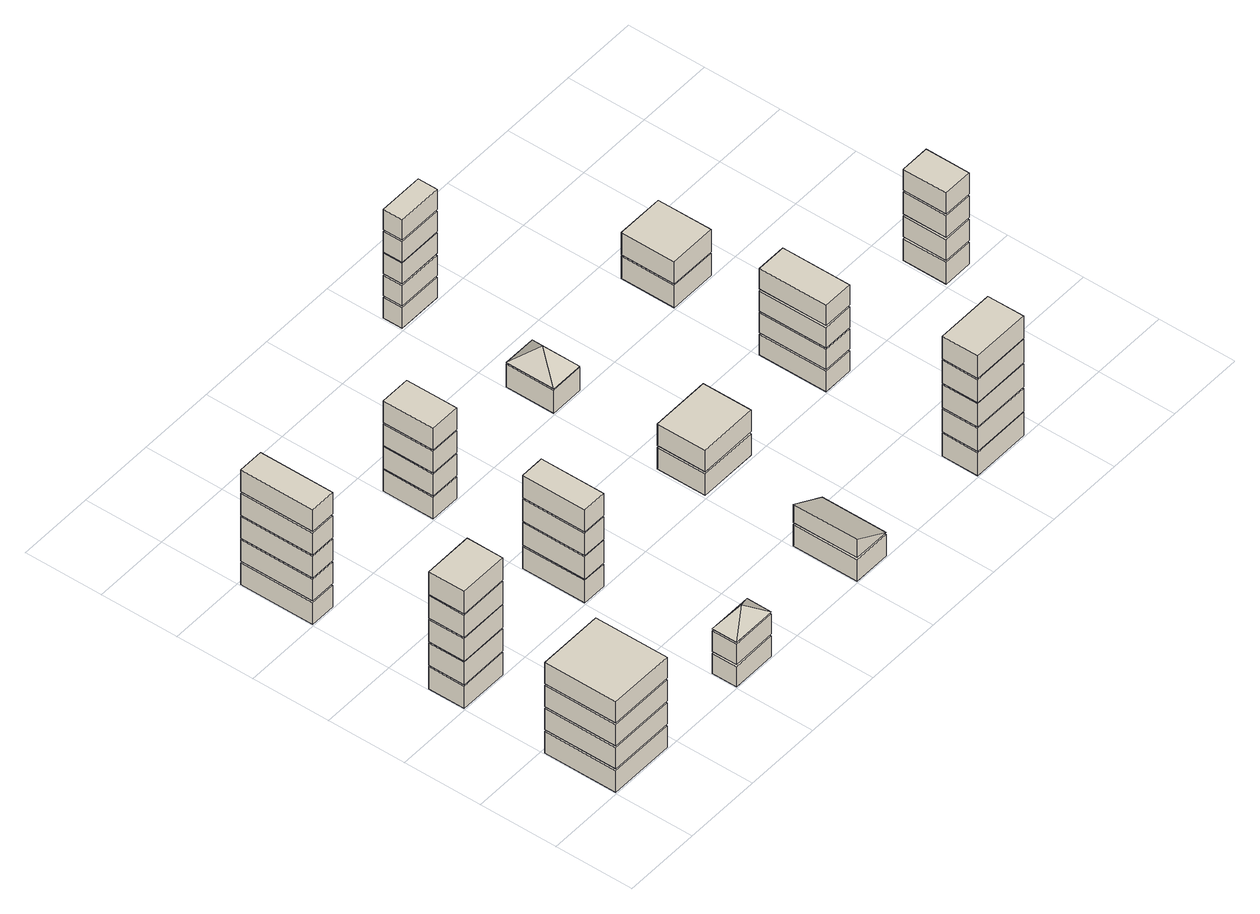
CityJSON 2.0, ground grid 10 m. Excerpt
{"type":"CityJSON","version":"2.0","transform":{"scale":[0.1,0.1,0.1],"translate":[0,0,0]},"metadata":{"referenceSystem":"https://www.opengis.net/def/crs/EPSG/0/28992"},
"CityObjects":{
"building1":{"type":"Building","attributes":{"roofType":"Flat","yearOfConstruction":1999,"function":"Residential","storeysAboveGround":4},"geometry":[{"type":"Solid","lod":"2","boundaries":[[[[0,1,2,3]],[[4,5,6,7]],[[2,4,7,3]],[[1,5,4,2]],[[0,6,5,1]],[[3,7,6,0]],[[8,9,10,11]],[[12,13,14,15]],[[10,12,15,11]],[[9,13,12,10]],[[8,14,13,9]],[[11,15,14,8]],[[16,17,18,19]],[[20,21,22,23]],[[18,20,23,19]],[[17,21,20,18]],[[16,22,21,17]],[[19,23,22,16]],[[24,25,26,27]],[[28,29,30,31]],[[26,28,31,27]],[[25,29,28,26]],[[24,30,29,25]],[[27,31,30,24]]]]}]},
"building2":{"type":"Building","attributes":{"roofType":"Flat","yearOfConstruction":1981,"function":"Residential","storeysAboveGround":5},"geometry":[{"type":"Solid","lod":"2","boundaries":[[[[32,33,34,35]],[[36,37,38,39]],[[34,36,39,35]],[[33,37,36,34]],[[32,38,37,33]],[[35,39,38,32]],[[40,41,42,43]],[[44,45,46,47]],[[42,44,47,43]],[[41,45,44,42]],[[40,46,45,41]],[[43,47,46,40]],[[48,49,50,51]],[[52,53,54,55]],[[50,52,55,51]],[[49,53,52,50]],[[48,54,53,49]],[[51,55,54,48]],[[56,57,58,59]],[[60,61,62,63]],[[58,60,63,59]],[[57,61,60,58]],[[56,62,61,57]],[[59,63,62,56]],[[64,65,66,67]],[[68,69,70,71]],[[66,68,71,67]],[[65,69,68,66]],[[64,70,69,65]],[[67,71,70,64]]]]}]},
"building3":{"type":"Building","attributes":{"roofType":"Flat","yearOfConstruction":1977,"function":"Residential","storeysAboveGround":5},"geometry":[{"type":"Solid","lod":"2","boundaries":[[[[72,73,74,75]],[[76,77,78,79]],[[74,76,79,75]],[[73,77,76,74]],[[72,78,77,73]],[[75,79,78,72]],[[80,81,82,83]],[[84,85,86,87]],[[82,84,87,83]],[[81,85,84,82]],[[80,86,85,81]],[[83,87,86,80]],[[88,89,90,91]],[[92,93,94,95]],[[90,92,95,91]],[[89,93,92,90]],[[88,94,93,89]],[[91,95,94,88]],[[96,97,98,99]],[[100,101,102,103]],[[98,100,103,99]],[[97,101,100,98]],[[96,102,101,97]],[[99,103,102,96]],[[104,105,106,107]],[[108,109,110,111]],[[106,108,111,107]],[[105,109,108,106]],[[104,110,109,105]],[[107,111,110,104]]]]}]},
"building4":{"type":"Building","attributes":{"roofType":"Pyramidal","yearOfConstruction":1947,"function":"Industrial","storeysAboveGround":2},"geometry":[{"type":"Solid","lod":"2","boundaries":[[[[112,113,114,115]],[[116,117,118,119]],[[114,116,119,115]],[[113,117,116,114]],[[112,118,117,113]],[[115,119,118,112]],[[120,121,122,123]],[[124,125,126,127]],[[122,124,127,123]],[[121,125,124,122]],[[120,126,125,121]],[[123,127,126,120]],[[128,129,130,131]],[[130,132,131]],[[129,132,130]],[[128,132,129]],[[131,132,128]]]]}]},
"building5":{"type":"Building","attributes":{"roofType":"Flat","yearOfConstruction":1960,"function":"Residential","storeysAboveGround":4},"geometry":[{"type":"Solid","lod":"2","boundaries":[[[[133,134,135,136]],[[137,138,139,140]],[[135,137,140,136]],[[134,138,137,135]],[[133,139,138,134]],[[136,140,139,133]],[[141,142,143,144]],[[145,146,147,148]],[[143,145,148,144]],[[142,146,145,143]],[[141,147,146,142]],[[144,148,147,141]],[[149,150,151,152]],[[153,154,155,156]],[[151,153,156,152]],[[150,154,153,151]],[[149,155,154,150]],[[152,156,155,149]],[[157,158,159,160]],[[161,162,163,164]],[[159,161,164,160]],[[158,162,161,159]],[[157,163,162,158]],[[160,164,163,157]]]]}]},
"building6":{"type":"Building","attributes":{"roofType":"Flat","yearOfConstruction":1947,"function":"Industrial","storeysAboveGround":4},"geometry":[{"type":"Solid","lod":"2","boundaries":[[[[165,166,167,168]],[[169,170,171,172]],[[167,169,172,168]],[[166,170,169,167]],[[165,171,170,166]],[[168,172,171,165]],[[173,174,175,176]],[[177,178,179,180]],[[175,177,180,176]],[[174,178,177,175]],[[173,179,178,174]],[[176,180,179,173]],[[181,182,183,184]],[[185,186,187,188]],[[183,185,188,184]],[[182,186,185,183]],[[181,187,186,182]],[[184,188,187,181]],[[189,190,191,192]],[[193,194,195,196]],[[191,193,196,192]],[[190,194,193,191]],[[189,195,194,190]],[[192,196,195,189]]]]}]},
"building7":{"type":"Building","attributes":{"roofType":"Shed","yearOfConstruction":1993,"function":"Industrial","storeysAboveGround":1},"geometry":[{"type":"Solid","lod":"2","boundaries":[[[[197,198,199,200]],[[201,202,203,204]],[[199,201,204,200]],[[198,202,201,199]],[[197,203,202,198]],[[200,204,203,197]],[[205,206,207,208]],[[207,206,209,210]],[[207,210,208]],[[205,209,206]],[[210,209,205,208]]]]}]},
"building8":{"type":"Building","attributes":{"roofType":"Flat","yearOfConstruction":1986,"function":"Residential","storeysAboveGround":2},"geometry":[{"type":"Solid","lod":"2","boundaries":[[[[211,212,213,214]],[[215,216,217,218]],[[213,215,218,214]],[[212,216,215,213]],[[211,217,216,212]],[[214,218,217,211]],[[219,220,221,222]],[[223,224,225,226]],[[221,223,226,222]],[[220,224,223,221]],[[219,225,224,220]],[[222,226,225,219]]]]}]},
"building9":{"type":"Building","attributes":{"roofType":"Pyramidal","yearOfConstruction":1965,"function":"Residential","storeysAboveGround":1},"geometry":[{"type":"Solid","lod":"2","boundaries":[[[[227,228,229,230]],[[231,232,233,234]],[[229,231,234,230]],[[228,232,231,229]],[[227,233,232,228]],[[230,234,233,227]],[[235,236,237,238]],[[237,239,238]],[[236,239,237]],[[235,239,236]],[[238,239,235]]]]}]},
"building10":{"type":"Building","attributes":{"roofType":"Flat","yearOfConstruction":2013,"function":"Industrial","storeysAboveGround":5},"geometry":[{"type":"Solid","lod":"2","boundaries":[[[[240,241,242,243]],[[244,245,246,247]],[[242,244,247,243]],[[241,245,244,242]],[[240,246,245,241]],[[243,247,246,240]],[[248,249,250,251]],[[252,253,254,255]],[[250,252,255,251]],[[249,253,252,250]],[[248,254,253,249]],[[251,255,254,248]],[[256,257,258,259]],[[260,261,262,263]],[[258,260,263,259]],[[257,261,260,258]],[[256,262,261,257]],[[259,263,262,256]],[[264,265,266,267]],[[268,269,270,271]],[[266,268,271,267]],[[265,269,268,266]],[[264,270,269,265]],[[267,271,270,264]],[[272,273,274,275]],[[276,277,278,279]],[[274,276,279,275]],[[273,277,276,274]],[[272,278,277,273]],[[275,279,278,272]]]]}]},
"building11":{"type":"Building","attributes":{"roofType":"Flat","yearOfConstruction":1972,"function":"Residential","storeysAboveGround":5},"geometry":[{"type":"Solid","lod":"2","boundaries":[[[[280,281,282,283]],[[284,285,286,287]],[[282,284,287,283]],[[281,285,284,282]],[[280,286,285,281]],[[283,287,286,280]],[[288,289,290,291]],[[292,293,294,295]],[[290,292,295,291]],[[289,293,292,290]],[[288,294,293,289]],[[291,295,294,288]],[[296,297,298,299]],[[300,301,302,303]],[[298,300,303,299]],[[297,301,300,298]],[[296,302,301,297]],[[299,303,302,296]],[[304,305,306,307]],[[308,309,310,311]],[[306,308,311,307]],[[305,309,308,306]],[[304,310,309,305]],[[307,311,310,304]],[[312,313,314,315]],[[316,317,318,319]],[[314,316,319,315]],[[313,317,316,314]],[[312,318,317,313]],[[315,319,318,312]]]]}]},
"building12":{"type":"Building","attributes":{"roofType":"Flat","yearOfConstruction":1978,"function":"Residential","storeysAboveGround":4},"geometry":[{"type":"Solid","lod":"2","boundaries":[[[[320,321,322,323]],[[324,325,326,327]],[[322,324,327,323]],[[321,325,324,322]],[[320,326,325,321]],[[323,327,326,320]],[[328,329,330,331]],[[332,333,334,335]],[[330,332,335,331]],[[329,333,332,330]],[[328,334,333,329]],[[331,335,334,328]],[[336,337,338,339]],[[340,341,342,343]],[[338,340,343,339]],[[337,341,340,338]],[[336,342,341,337]],[[339,343,342,336]],[[344,345,346,347]],[[348,349,350,351]],[[346,348,351,347]],[[345,349,348,346]],[[344,350,349,345]],[[347,351,350,344]]]]}]},
"building13":{"type":"Building","attributes":{"roofType":"Flat","yearOfConstruction":1964,"function":"Residential","storeysAboveGround":2},"geometry":[{"type":"Solid","lod":"2","boundaries":[[[[352,353,354,355]],[[356,357,358,359]],[[354,356,359,355]],[[353,357,356,354]],[[352,358,357,353]],[[355,359,358,352]],[[360,361,362,363]],[[364,365,366,367]],[[362,364,367,363]],[[361,365,364,362]],[[360,366,365,361]],[[363,367,366,360]]]]}]},
"building14":{"type":"Building","attributes":{"roofType":"Flat","yearOfConstruction":1964,"function":"Industrial","storeysAboveGround":4},"geometry":[{"type":"Solid","lod":"2","boundaries":[[[[368,369,370,371]],[[372,373,374,375]],[[370,372,375,371]],[[369,373,372,370]],[[368,374,373,369]],[[371,375,374,368]],[[376,377,378,379]],[[380,381,382,383]],[[378,380,383,379]],[[377,381,380,378]],[[376,382,381,377]],[[379,383,382,376]],[[384,385,386,387]],[[388,389,390,391]],[[386,388,391,387]],[[385,389,388,386]],[[384,390,389,385]],[[387,391,390,384]],[[392,393,394,395]],[[396,397,398,399]],[[394,396,399,395]],[[393,397,396,394]],[[392,398,397,393]],[[395,399,398,392]]]]}]}
},
"vertices":[
[2,96,1],[87,96,1],[87,2,1],[2,2,1],[87,2,32],[87,96,32],[2,96,32],[2,2,32],[2,96,35],[87,96,35],[87,2,35],[2,2,35],[87,2,65],[87,96,65],[2,96,65],[2,2,65],[2,96,68],[87,96,68],[87,2,68],[2,2,68],[87,2,98],[87,96,98],[2,96,98],[2,2,98],[2,96,101],[87,96,101],[87,2,101],[2,2,101],[87,2,131],[87,96,131],[2,96,131],[2,2,131],
[2,249,1],[66,249,1],[66,202,1],[2,202,1],[66,202,33],[66,249,33],[2,249,33],[2,202,33],[2,249,35],[66,249,35],[66,202,35],[2,202,35],[66,202,67],[66,249,67],[2,249,67],[2,202,67],[2,249,69],[66,249,69],[66,202,69],[2,202,69],[66,202,101],[66,249,101],[2,249,101],[2,202,101],[2,249,103],[66,249,103],[66,202,103],[2,202,103],[66,202,135],[66,249,135],[2,249,135],[2,202,135],[2,249,137],[66,249,137],[66,202,137],[2,202,137],[66,202,169],[66,249,169],[2,249,169],[2,202,169],
[2,497,1],[35,497,1],[35,402,1],[2,402,1],[35,402,32],[35,497,32],[2,497,32],[2,402,32],[2,497,35],[35,497,35],[35,402,35],[2,402,35],[35,402,66],[35,497,66],[2,497,66],[2,402,66],[2,497,68],[35,497,68],[35,402,68],[2,402,68],[35,402,99],[35,497,99],[2,497,99],[2,402,99],[2,497,101],[35,497,101],[35,402,101],[2,402,101],[35,402,132],[35,497,132],[2,497,132],[2,402,132],[2,497,135],[35,497,135],[35,402,135],[2,402,135],[35,402,166],[35,497,166],[2,497,166],[2,402,166],
[202,34,1],[260,34,1],[260,2,1],[202,2,1],[260,2,30],[260,34,30],[202,34,30],[202,2,30],[202,34,33],[260,34,33],[260,2,33],[202,2,33],[260,2,62],[260,34,62],[202,34,62],[202,2,62],[202,34,65],[260,34,65],[260,2,65],[202,2,65],[231,18,87],
[202,284,1],[233,284,1],[233,202,1],[202,202,1],[233,202,33],[233,284,33],[202,284,33],[202,202,33],[202,284,35],[233,284,35],[233,202,35],[202,202,35],[233,202,67],[233,284,67],[202,284,67],[202,202,67],[202,284,69],[233,284,69],[233,202,69],[202,202,69],[233,202,101],[233,284,101],[202,284,101],[202,202,101],[202,284,103],[233,284,103],[233,202,103],[202,202,103],[233,202,135],[233,284,135],[202,284,135],[202,202,135],
[202,468,1],[241,468,1],[241,402,1],[202,402,1],[241,402,32],[241,468,32],[202,468,32],[202,402,32],[202,468,34],[241,468,34],[241,402,34],[202,402,34],[241,402,65],[241,468,65],[202,468,65],[202,402,65],[202,468,67],[241,468,67],[241,402,67],[202,402,67],[241,402,98],[241,468,98],[202,468,98],[202,402,98],[202,468,100],[241,468,100],[241,402,100],[202,402,100],[241,402,131],[241,468,131],[202,468,131],[202,402,131],
[402,86,1],[450,86,1],[450,2,1],[402,2,1],[450,2,32],[450,86,32],[402,86,32],[402,2,32],[402,86,35],[450,86,35],[450,2,35],[402,2,35],[402,86,61],[402,2,61],
[404,267,1],[480,267,1],[480,204,1],[404,204,1],[480,204,32],[480,267,32],[404,267,32],[404,204,32],[404,267,35],[480,267,35],[480,204,35],[404,204,35],[480,204,66],[480,267,66],[404,267,66],[404,204,66],
[402,465,1],[445,465,1],[445,402,1],[402,402,1],[445,402,34],[445,465,34],[402,465,34],[402,402,34],[402,465,36],[445,465,36],[445,402,36],[402,402,36],[424,434,62],
[403,628,1],[461,628,1],[461,603,1],[403,603,1],[461,603,30],[461,628,30],[403,628,30],[403,603,30],[403,628,33],[461,628,33],[461,603,33],[403,603,33],[461,603,62],[461,628,62],[403,628,62],[403,603,62],[403,628,65],[461,628,65],[461,603,65],[403,603,65],[461,603,94],[461,628,94],[403,628,94],[403,603,94],[403,628,96],[461,628,96],[461,603,96],[403,603,96],[461,603,125],[461,628,125],[403,628,125],[403,603,125],[403,628,128],[461,628,128],[461,603,128],[403,603,128],[461,603,157],[461,628,157],[403,628,157],[403,603,157],
[602,49,1],[678,49,1],[678,2,1],[602,2,1],[678,2,34],[678,49,34],[602,49,34],[602,2,34],[602,49,36],[678,49,36],[678,2,36],[602,2,36],[678,2,69],[678,49,69],[602,49,69],[602,2,69],[602,49,71],[678,49,71],[678,2,71],[602,2,71],[678,2,104],[678,49,104],[602,49,104],[602,2,104],[602,49,106],[678,49,106],[678,2,106],[602,2,106],[678,2,139],[678,49,139],[602,49,139],[602,2,139],[602,49,141],[678,49,141],[678,2,141],[602,2,141],[678,2,173],[678,49,173],[602,49,173],[602,2,173],
[602,290,1],[641,290,1],[641,202,1],[602,202,1],[641,202,30],[641,290,30],[602,290,30],[602,202,30],[602,290,33],[641,290,33],[641,202,33],[602,202,33],[641,202,62],[641,290,62],[602,290,62],[602,202,62],[602,290,64],[641,290,64],[641,202,64],[602,202,64],[641,202,93],[641,290,93],[602,290,93],[602,202,93],[602,290,96],[641,290,96],[641,202,96],[602,202,96],[641,202,125],[641,290,125],[602,290,125],[602,202,125],
[602,472,1],[663,472,1],[663,402,1],[602,402,1],[663,402,33],[663,472,33],[602,472,33],[602,402,33],[602,472,35],[663,472,35],[663,402,35],[602,402,35],[663,402,67],[663,472,67],[602,472,67],[602,402,67],
[804,261,1],[842,261,1],[842,204,1],[804,204,1],[842,204,32],[842,261,32],[804,261,32],[804,204,32],[804,261,35],[842,261,35],[842,204,35],[804,204,35],[842,204,65],[842,261,65],[804,261,65],[804,204,65],[804,261,68],[842,261,68],[842,204,68],[804,204,68],[842,204,99],[842,261,99],[804,261,99],[804,204,99],[804,261,102],[842,261,102],[842,204,102],[804,204,102],[842,204,132],[842,261,132],[804,261,132],[804,204,132]
]}
